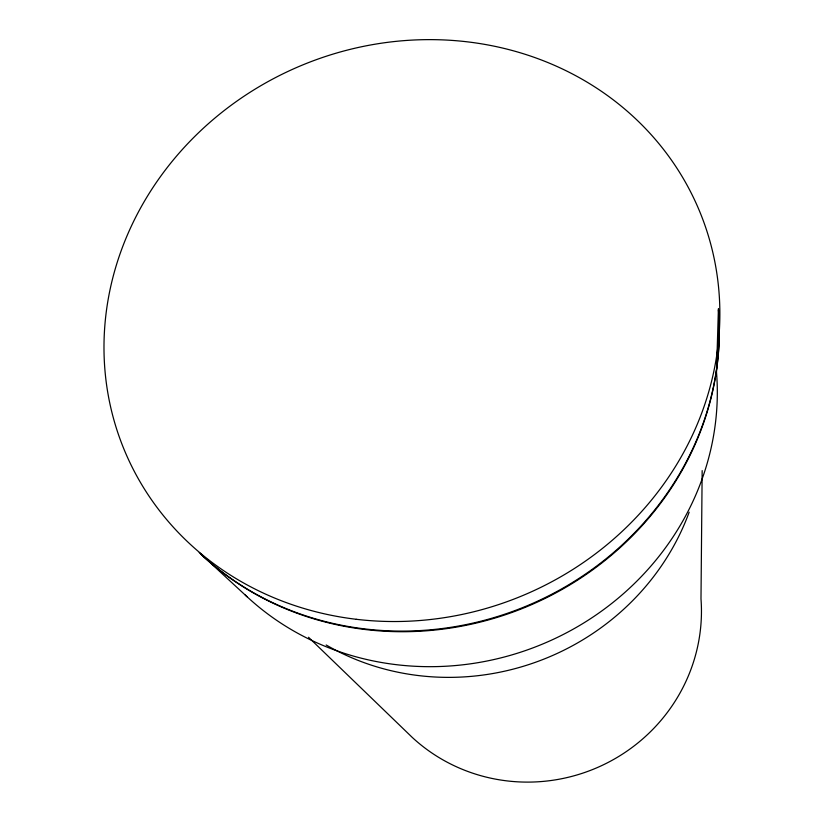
<?xml version="1.0" encoding="UTF-8"?>
<svg xmlns="http://www.w3.org/2000/svg" width="823" height="823" viewBox="0 0 823 823"><rect width="100%" height="100%" fill="white"/><g stroke="black" fill="none" stroke-linecap="round" stroke-linejoin="round"><path stroke-width="1.23" d="M702.163 470.612L700.99 598.856A171.482 167.131 -22.7 0 1 603.393 764.793A171.482 167.131 -22.7 0 1 412.344 737.501L308.522 637.249M202.828 555.864L247.137 596.798M718.428 308.532A304.129 281.384 -22.7 0 1 540.011 600.049A304.129 281.384 -22.7 0 1 199.248 552.511M245.264 595.05A276.919 259.204 -22.7 0 0 555.216 638.432A276.919 259.204 -22.7 0 0 716.504 372.356L718.386 309.643A303.656 281.003 -22.7 0 1 540.886 600.44A303.656 281.003 -22.7 0 1 200.966 554.116M689.16 512.204A246.561 232.528 -22.7 0 1 326.175 644.975M356.236 619.287A311.423 287.217 -22.7 0 0 702.06 217.457A311.423 287.217 -22.7 0 0 177.49 154.991A311.423 287.217 -22.7 0 0 356.236 619.287"/></g></svg>
